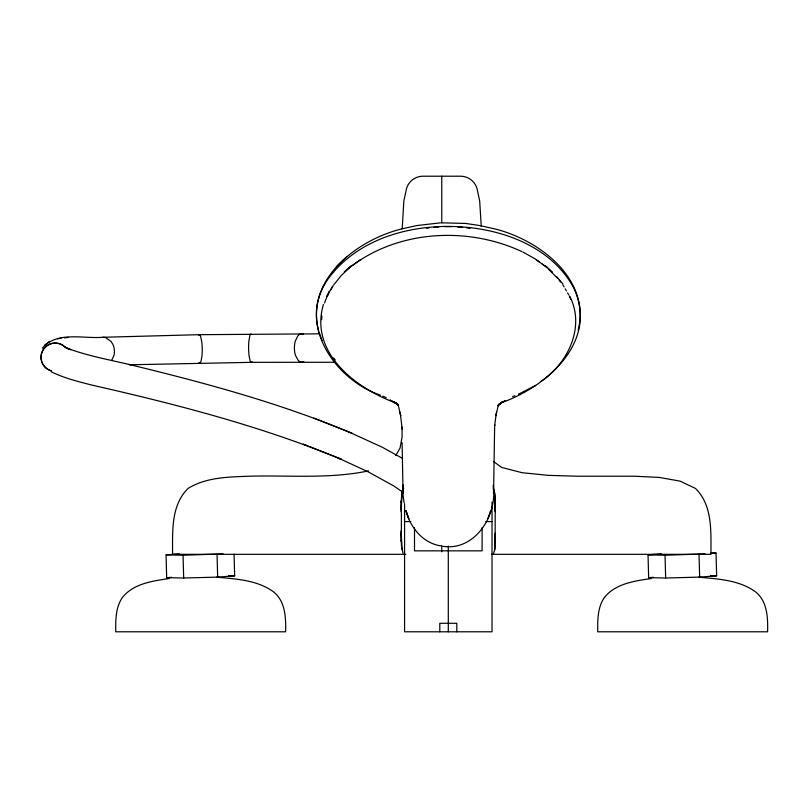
<?xml version="1.0" encoding="UTF-8"?>
<svg xmlns="http://www.w3.org/2000/svg" width="808" height="808" viewBox="0 0 808 808"><rect width="100%" height="100%" fill="white"/><g stroke="black" fill="none" stroke-linecap="round" stroke-linejoin="round"><path stroke-width="1.21" d="M401.313 509.464L401.829 492.688L402.334 490.254L403.768 488.628M493.607 553.278L494.779 549.622L495.284 532.846M401.313 507.313L401.404 500.455L401.313 511.696L401.526 496.637M495.082 545.683L495.233 507.565M401.374 507.565L401.374 534.745M402.222 228.613L403.849 201.01L406.505 188.607A17.19 17.19 0 0 1 422.978 176.205L460.55 176.205A17.19 17.19 0 0 1 477.023 188.607L479.689 201.01L481.265 226.412M493.486 489.072L493.405 484.941L493.567 493.324L494.678 424.715L494.607 425.826L496.163 414.373L498.395 405L502.879 401.546L497.981 405.757L500.394 403.192L505.485 400.546L498.304 404.717L502.202 402.222L500.909 402.909C546.612 386.992 598.88 341.622 573.862 288.224C552.642 248.319 505.949 230.159 463.014 226.998C414.565 223.25 359.378 237.178 328.957 277.8C295.385 322.705 334.764 379.861 380.507 395.203M401.829 492.688L401.374 502.374L401.374 501.576M494.779 549.622L495.233 539.946L495.233 540.734M496.163 414.373L495.93 415.686L496.597 412.12M578.225 329.866C590.638 278.75 539.199 239.966 495.062 228.957L479.599 225.533L465.64 223.442L441.219 222.806M323.432 304.404C309.1 352.652 355.904 388.507 395.698 402.909L394.405 402.222L398.294 404.717L394.556 402.101M442.845 546.319C474.205 551.197 496.526 516.979 493.466 488.396M490.305 511.727L490.638 510.818L487.83 518.685M326.846 296.294L329.23 291.082M327.2 296.273L329.341 292.254M330.421 290.244L332.563 286.234M395.758 455.571L400.041 448.097L402.071 437.027L402.071 427.089M330.189 290.89L333.118 285.87M111.645 360.53L114.039 355.166A13.867 11.059 89.3 0 0 112.898 344.4L111.06 341.461L105.878 337.764A14.847 11.837 89.3 0 0 102.879 337.269C83.315 338.976 56.661 330.866 42.279 348.197M333.704 284.87L341.37 275.417L349.864 267.478M401.546 228.957C356.984 239.966 305.212 279.568 318.625 331.068M346.794 256.681L336.36 266.751M344.218 271.963L351.207 265.741M44.521 345.258L46.551 343.632M47.45 343.006L49.47 341.38M541.087 381.346C567.883 363.479 585.497 326.977 569.761 296.294M349.207 267.822L360.227 259.833M352.692 265.256C400.596 229.866 468.286 226.765 521.635 251.46M535.755 385.416L518.393 394.223M512.646 396.667L514.949 395.688M368.549 470.882C329.341 479.124 288.698 475.094 248.925 476.215C228.22 477.043 206.292 477.205 188.072 488.416C170.65 505.586 172.7 531.826 172.559 554.328L405.828 554.328M401.98 228.846L417.009 225.533L440.36 222.857M426.654 228.321L428.977 227.967M169.569 578.477C152.914 580.962 133.653 583.406 122.422 597.476C115.504 607.485 115.645 620.13 115.726 631.795L285.618 631.795C285.921 617.918 285.507 601.768 273.902 592.123C257.53 579.962 236.118 578.982 216.544 577.175M651.561 578.477C634.896 580.962 615.635 583.406 604.404 597.476C597.486 607.485 597.627 620.13 597.708 631.795L767.6 631.795C767.913 617.918 767.489 601.768 755.894 592.123C739.512 579.962 718.1 578.982 698.536 577.175M57.439 338.734L61.065 338.259M64.499 337.875L68.074 337.411M433.906 227.432L438.926 226.957M234.078 554.237L234.663 575.821L217.665 577.104L183.668 578.023L166.67 577.67L166.054 554.894L179.406 553.884M166.054 554.894L183.052 555.248L223.119 553.864M166.67 577.67L171.528 577.306M711.171 552.945L716.029 553.046L716.656 575.821L699.657 577.104L665.661 578.023L648.652 577.67L648.036 554.894L661.388 553.884M648.036 554.894L665.035 555.248L705.101 553.864M711.171 553.409L716.029 553.046M648.652 577.67L653.51 577.306M444.824 226.634L451.783 226.634M102.879 337.269L199.293 334.684L319.049 333.845M129.219 364.792L251.419 362.337L334.502 362.267M404.576 521.584L410.777 521.584M485.82 521.584L492.022 521.584M491.567 554.328L710.969 554.328C710.828 531.826 712.878 505.586 695.466 488.416L679.962 481.093L659.318 477.437L634.603 476.215L577.225 476.215L548.147 475.346L522.17 472.72L501.819 467.489L493.668 461.681M710.585 575.69L716.656 575.821M228.593 575.69L234.663 575.821M457.681 226.957L462.701 227.432M466.469 227.785L469.953 228.321M440.804 545.855C423.089 543.299 410.292 527.472 405.969 510.818L408.777 518.685L405.969 510.818M402.556 458.419L382.386 447.289L348.814 431.967C277.386 402.253 202.434 382.224 127.371 364.044C107.272 359.398 86.86 355.56 67.468 348.349L70.831 349.702L65.276 347.157L67.215 348.642M306.646 445.531L303.333 444.178L341.552 459.358C260.994 426.069 176.275 404.273 91.445 384.982C77.79 381.467 63.953 378.043 51.237 371.791M352.147 433.32L313.858 418.12M382.81 396.173L386.254 397.637M338.219 458.005L368.367 471.933L393.759 485.951L403.03 492.294M522.746 251.944L535.007 258.823L544.905 265.973M536.381 259.833L539.39 262.014M542.39 264.196L547.4 267.822L545.895 266.68M51.52 370.902A14.18 14.14 -42.4 0 1 42.864 350.187A14.18 14.14 -42.4 0 1 65.135 347.137L67.185 348.642M394.627 402.243L398.627 405.757L396.213 403.192L390.133 400.061L398.213 405L400.677 415.686L400.011 412.12M545.4 265.741L552.389 271.963M548.44 269.064L557.54 278.255M556.611 276.609L562.883 283.881M559.075 280.144L560.601 282.032M333.704 358.045L335.239 359.934M562.903 284.87L564.075 286.88M565.246 288.88L566.418 290.89M567.59 292.9L568.761 294.9M493.607 489.032L495.082 496.637L495.284 511.696L495.193 500.455L495.284 507.313M403 553.278L401.526 545.683L401.313 530.614L401.404 541.865L401.313 534.997M319.059 332.25L322.099 340.491M404.101 502.738L402.738 492.597L403.202 484.941L403.041 493.324L402.111 442.703M400.445 414.373L402.212 429.331M494.779 492.688L495.284 509.464M401.829 549.622L401.313 532.846M699.031 554.328L699.657 577.104M665.035 555.248L665.661 578.023M217.049 554.328L217.665 577.104M183.052 555.248L183.668 578.023M495.233 501.576L495.233 502.374L495.082 496.637M492.022 502.051L492.022 631.795L404.576 631.795L404.576 503.727M482.103 527.685L482.103 550.844L414.504 550.844L414.504 527.685M456.803 631.795L456.803 623.291L439.794 623.291L439.794 631.795M448.299 546.026L448.299 631.795M441.764 176.205L441.764 222.826M441.764 545.531L441.764 551.813M401.526 545.683L401.374 539.946L401.374 540.734M569.297 296.041A106.828 79.174 0 0 1 570.761 299.495M321.675 319.655A106.828 79.174 0 0 1 321.897 316.059M324.604 303A106.828 79.174 0 0 1 327.846 294.9M51.591 370.943A14.18 14.1 -55 0 1 42.955 350.258A14.18 14.1 -55 0 1 65.175 347.167M198.95 362.479A14.665 2.798 89 0 0 201.02 361.267L201.96 356.187A13.958 2.666 89 0 0 201.778 342.016L200.697 336.724A14.665 2.798 89 0 0 198.586 335.098M252.096 361.762A14.625 2.676 89.5 0 1 250.076 360.61L249.046 355.56A13.978 2.555 89.5 0 1 248.854 341.38L249.743 336.067A14.625 2.676 89.5 0 1 251.036 333.997M303.727 361.519A14.534 7.363 90 0 1 298.182 360.388L295.455 355.338A14.019 7.11 90 0 1 295.263 341.168L297.859 335.845A14.534 7.363 90 0 1 303.364 334.148M495.284 534.997L495.193 541.865L495.284 534.997"/></g></svg>
